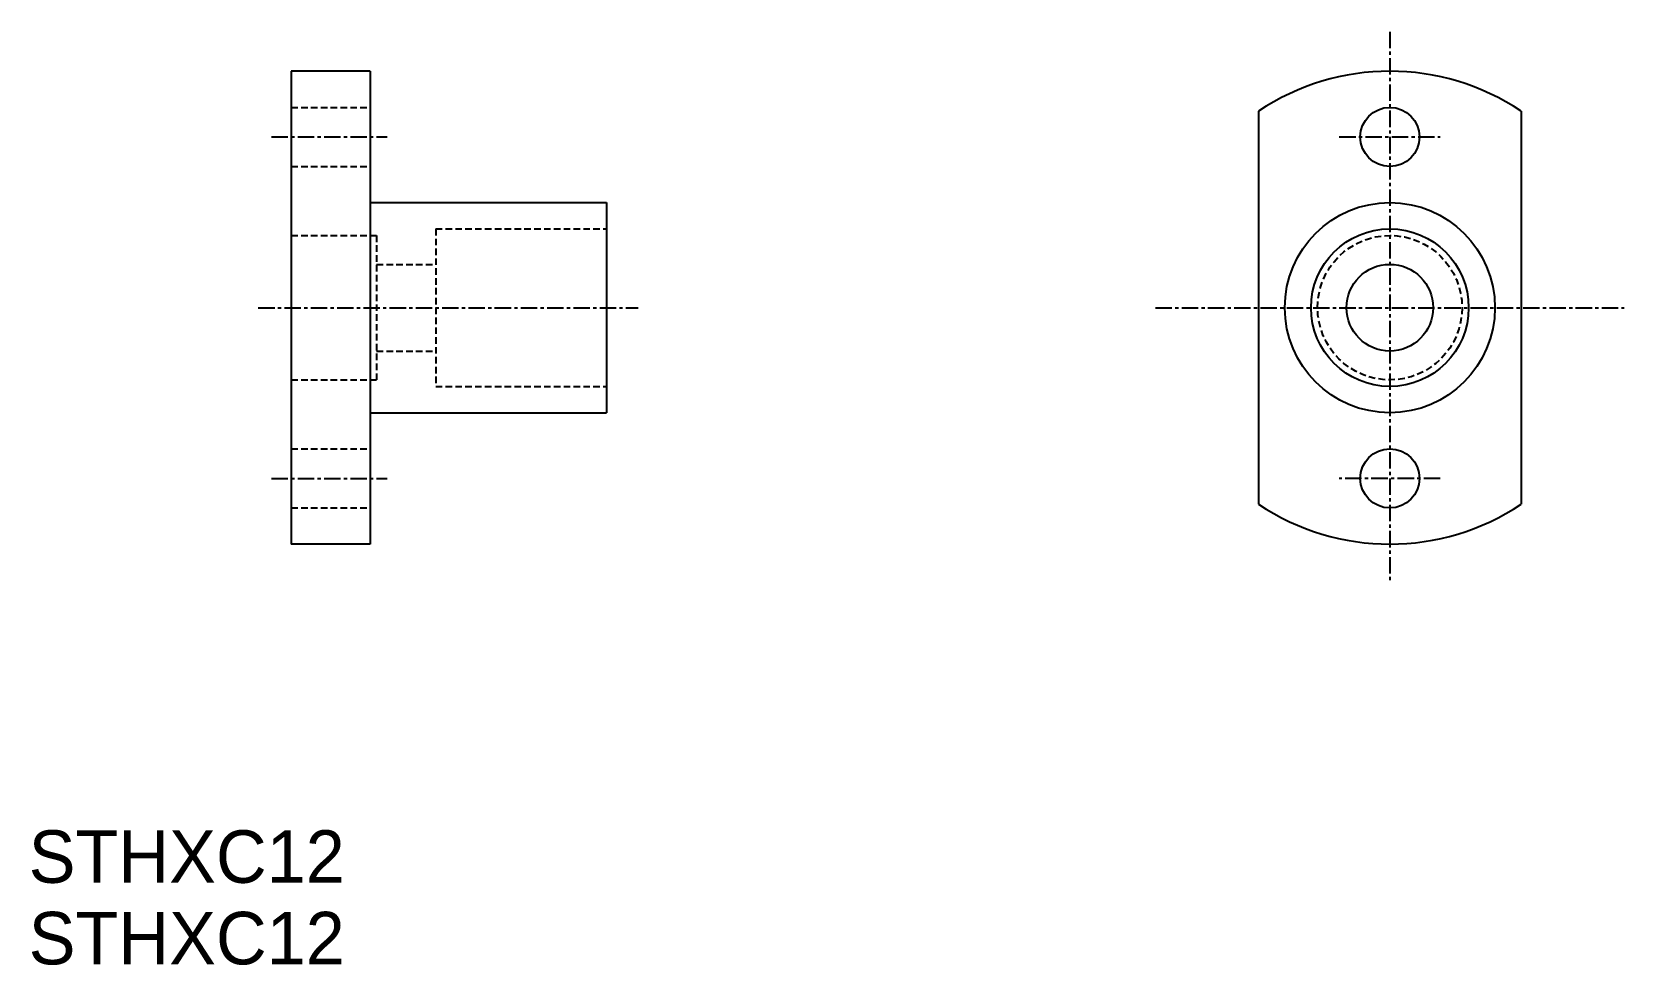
# Model space of a CAD drawing. Extents: x 10 to 132, y 10 to 81.
import ezdxf

# ---------------------------------------------------------------- set-up
doc = ezdxf.new("R2010")
doc.units = 0
doc.linetypes.add('CENTER', pattern=[2, 1.25, -0.25, 0.25, -0.25])
doc.linetypes.add('DASHED', pattern=[0.75, 0.5, -0.25])
doc.layers.get('0').update_dxf_attribs({"linetype": 'CONTINUOUS'})
doc.layers.add('CENTER', color=1, linetype='CENTER')

msp = doc.modelspace()

# ---------------------------------------------------------------- linework, layer by layer
at = {"color": 7, "linetype": 'CONTINUOUS'}
for p, q in [((30, 78), (30, 42)), ((36, 78), (30, 78)), ((36, 78), (36, 42)), ((103.67, 74.97), (103.67, 45.03)), ((123.67, 74.97), (123.67, 45.03)), ((30, 69), (30, 69)), ((36, 68), (54, 68)), ((54, 68), (54, 52)), ((36, 52), (54, 52)), ((36, 42), (30, 42))]:
    msp.add_line(p, q, dxfattribs=at)
at = {"color": 3, "linetype": 'DASHED'}
for p, q in [((30, 75.25), (36, 75.25)), ((30, 70.75), (36, 70.75)), ((30, 65.5), (36.5, 65.5)), ((36.5, 65.5), (36.5, 54.5)), ((41, 66), (41, 54)), ((41, 66), (54, 66)), ((36.5, 63.3), (41, 63.3)), ((36.5, 56.7), (41, 56.7)), ((30, 54.5), (36.5, 54.5)), ((41, 54), (54, 54)), ((30, 49.25), (36, 49.25)), ((30, 44.75), (36, 44.75))]:
    msp.add_line(p, q, dxfattribs=at)
at = {"color": 7, "linetype": 'CONTINUOUS'}
for centre, radius in [((113.67, 73), 2.25), ((113.67, 60), 8), ((113.67, 60), 6), ((113.67, 60), 3.3), ((113.67, 47), 2.25)]:
    msp.add_circle(centre, radius, dxfattribs=at)
at = {"color": 3, "linetype": 'DASHED'}
msp.add_circle((113.67, 60), 5.5, dxfattribs=at)
at = {"color": 7, "linetype": 'CONTINUOUS'}
for start, end in [(56.251, 123.749), (236.251, 303.749)]:
    msp.add_arc((113.67, 60), 18, start, end, dxfattribs=at)
at = {"layer": 'CENTER', "color": 1, "linetype": 'CENTER'}
for p, q in [((113.67, 81), (113.67, 39)), ((28.5, 73), (37.31, 73)), ((109.82, 73), (117.51, 73)), ((27.49, 60), (56.43, 60)), ((95.82, 60), (131.52, 60)), ((28.5, 47), (37.31, 47)), ((117.51, 47), (109.82, 47))]:
    msp.add_line(p, q, dxfattribs=at)

# ---------------------------------------------------------------- texts
at = {"color": 7, "linetype": 'CONTINUOUS'}
for p in [(10, 16.21), (10, 10)]:
    msp.add_text('STHXC12', height=4, dxfattribs=at).set_placement(p)

doc.saveas('drawing.dxf')
